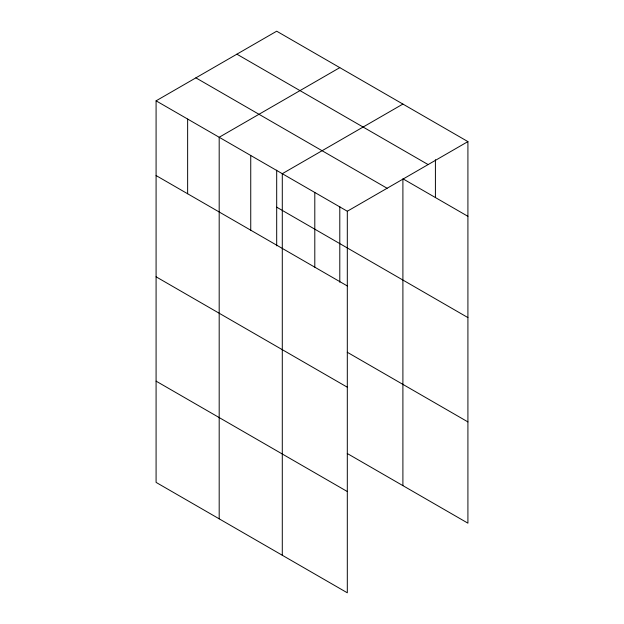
<?xml version="1.0" encoding="UTF-8"?>
<svg xmlns="http://www.w3.org/2000/svg" width="624" height="624" viewBox="0 0 624 624"><rect width="100%" height="100%" fill="white"/><g stroke="black" fill="none" stroke-linecap="round" stroke-linejoin="round"><path stroke-width="0.94" d="M156.086 100.831L347.311 211.24L347.311 592.8L156.086 482.399L156.086 100.831L276.689 31.2L467.914 141.601L467.914 523.169L347.264 453.508M339.791 67.634L219.188 137.264L219.188 518.825M402.901 104.068L282.29 173.698L282.29 555.259M347.311 211.24L467.914 141.601M236.886 54.179L428.119 164.58M467.914 216.325L402.901 178.784L402.901 485.628M195.881 77.852L387.114 188.261M276.689 207.176L467.914 317.585M156.086 175.547L347.311 285.956M347.264 352.256L467.914 421.91M156.086 276.806L347.311 387.215M156.086 381.139L347.311 491.54M435.412 159.713L435.412 197.551M339.791 206.614L339.791 282.251M314.8 192.465L314.8 267.181M276.689 170.18L276.689 245.817M250.739 155.485L250.739 230.201M187.637 119.051L187.637 193.768"/></g></svg>
